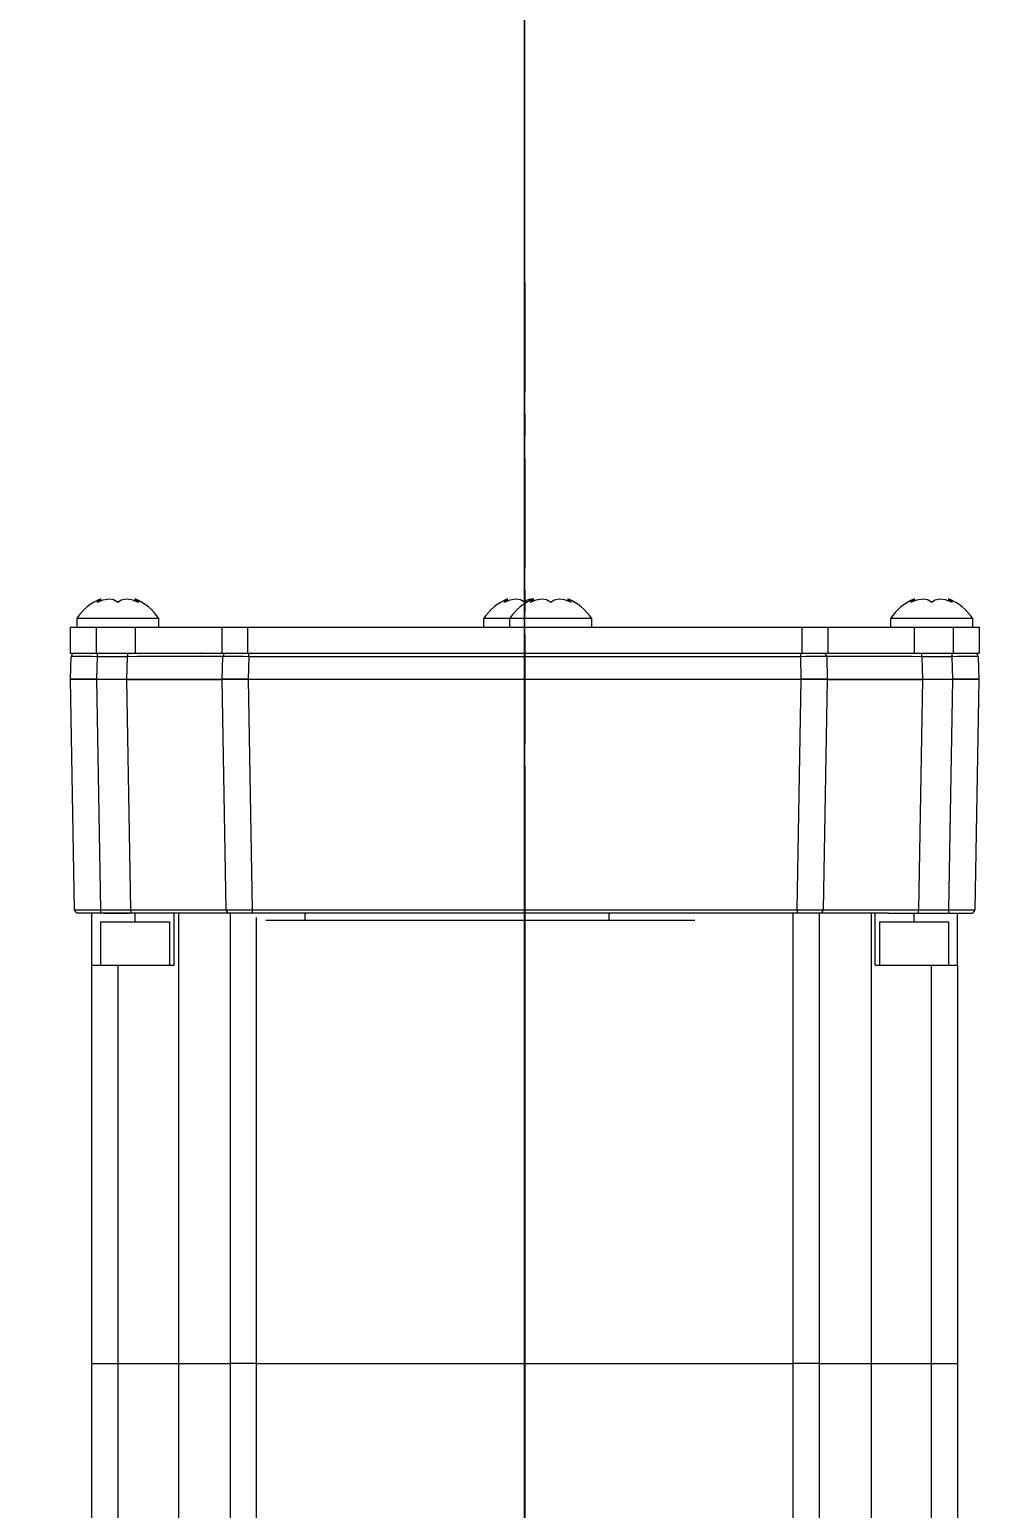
# Model space of a CAD drawing. Header units: millimetres. Extents: x 20 to 768, y 29 to 540.
# Drawn here: x 181.28 to 192.26, y 368.08 to 385.15 of the extents above; entities that cross this region are included whole.
import ezdxf

# ---------------------------------------------------------------- set-up
doc = ezdxf.new("R2010")
doc.units = ezdxf.units.MM
doc.linetypes.add('CENTERX2', pattern=[20.32, 12.7, -2.54, 2.54, -2.54])
doc.styles.add('SLDTEXTSTYLE0', font='TXT', dxfattribs={"width": 0.605})
doc.dimstyles.new('SLDDIMSTYLE0', dxfattribs={"dimtxt": 3.5, "dimasz": 3.5, "dimexe": 0, "dimexo": 0.0625, "dimgap": 0.875, "dimtad": 1, "dimtoh": 1, "dimlfac": 10, "dimrnd": 1e-09, "dimzin": 12, "dimdsep": 46, "dimtxsty": 'SLDTEXTSTYLE0', "dimsah": 1, "dimcen": 0.09, "dimadec": 0, "dimazin": 0, "dimtfac": 1, "dimtdec": 3, "dimtofl": 0, "dimtmove": 0, "dimatfit": 3, "dimfxl": 1, "dimfrac": 2, "dimtolj": 1, "dimtzin": 12, "dimarcsym": 0})

# ---------------------------------------------------------------- blocks, each defined once
blk = doc.blocks.new('*D8')
at = {"color": 7, "linetype": 'Continuous', "lineweight": 0, "transparency": 16777216}
for p, q in [((337.003, 378.502), (337.003, 236.735)), ((187.003, 330.847), (187.003, 236.735)), ((337.003, 238.235), (187.003, 238.235))]:
    blk.add_line(p, q, dxfattribs=at)
for points in [[(187.003, 238.235), (190.503, 237.697), (190.503, 238.774)], [(337.003, 238.235), (333.503, 238.774), (333.503, 237.697)]]:
    blk.add_solid(points, dxfattribs=at)
at = {"color": 7, "linetype": 'Continuous', "lineweight": 0, "transparency": 16777216, "insert": (256.665, 242.747), "char_height": 3.5, "attachment_point": 1, "style": 'SLDTEXTSTYLE0'}
blk.add_mtext('1500', dxfattribs=at)
blk = doc.blocks.new('*D10')
at = {"color": 7, "linetype": 'Continuous', "lineweight": 0, "transparency": 16777216}
for p, q in [((236.441, 378.502), (236.441, 244.462)), ((187.001, 333.206), (187.001, 244.462)), ((236.441, 245.962), (187.001, 245.962))]:
    blk.add_line(p, q, dxfattribs=at)
for centre, start, end in [((209.48, 248.642), 153.4349, 206.5651), ((213.962, 248.642), 333.4349, 26.5651)]:
    blk.add_arc(centre, 5.992, start, end, dxfattribs=at)
for points in [[(187.001, 245.962), (190.501, 245.424), (190.501, 246.501)], [(236.441, 245.962), (232.941, 246.501), (232.941, 245.424)]]:
    blk.add_solid(points, dxfattribs=at)
at = {"color": 7, "linetype": 'Continuous', "lineweight": 0, "transparency": 16777216, "insert": (205.708, 250.474), "char_height": 3.5, "attachment_point": 1, "style": 'SLDTEXTSTYLE0'}
blk.add_mtext('494.4', dxfattribs=at)
blk = doc.blocks.new('*D12')
at = {"color": 7, "linetype": 'Continuous', "lineweight": 0, "transparency": 16777216}
for p, q in [((203.003, 368.991), (203.003, 291.474)), ((187.001, 333.206), (187.001, 291.474)), ((203.003, 292.974), (187.001, 292.974))]:
    blk.add_line(p, q, dxfattribs=at)
for points in [[(187.001, 292.974), (190.501, 292.436), (190.501, 293.513)], [(203.003, 292.974), (199.503, 293.513), (199.503, 292.436)]]:
    blk.add_solid(points, dxfattribs=at)
at = {"color": 7, "linetype": 'Continuous', "lineweight": 0, "transparency": 16777216, "insert": (190.993, 297.486), "char_height": 3.5, "attachment_point": 1, "style": 'SLDTEXTSTYLE0'}
blk.add_mtext('160', dxfattribs=at)

msp = doc.modelspace()

# ---------------------------------------------------------------- linework, layer by layer
at = {"color": 7, "linetype": 'Continuous', "lineweight": 0}
for p, q in [((187.001279, 333.205902), (187.001279, 466.742915)), ((187.001279, 466.742915), (187.002615, 330.445315)), ((187.002615, 330.445315), (187.001279, 466.742915))]:
    msp.add_line(p, q, dxfattribs=at)
at = {"color": 7, "linetype": 'CENTERX2', "lineweight": 0, "ltscale": 0.1}
msp.add_line((187.002615, 382.235932), (187.002615, 330.847306), dxfattribs=at)
at = {"color": 7, "linetype": 'Continuous', "lineweight": 15}
for p, q in [((182.105667, 378.557456), (182.105667, 378.579024)), ((182.499564, 378.579024), (182.499564, 378.558105)), ((186.805667, 378.557456), (186.805667, 378.579024)), ((187.105667, 378.557456), (187.105667, 378.579024)), ((187.499564, 378.579024), (187.499564, 378.558105)), ((191.505667, 378.557456), (191.505667, 378.579024)), ((191.899564, 378.579024), (191.899564, 378.558105)), ((181.752616, 378.251651), (181.752616, 377.951652)), ((181.752616, 378.251651), (182.052616, 378.251651)), ((181.827615, 378.351653), (181.827615, 378.251651)), ((182.777615, 378.351653), (181.827615, 378.351653)), ((182.052616, 378.251651), (182.052616, 377.951652)), ((182.052616, 378.251651), (182.502615, 378.251651)), ((182.502615, 378.251651), (182.502615, 377.951652)), ((182.502615, 378.251651), (183.502615, 378.251651)), ((182.777615, 378.251651), (182.777615, 378.351653)), ((183.502615, 378.251651), (183.502615, 377.951652)), ((183.502615, 378.251651), (183.802615, 378.251651)), ((183.802615, 378.251651), (183.802615, 377.951652)), ((183.802615, 378.251651), (190.202616, 378.251651)), ((186.527615, 378.351653), (186.527615, 378.251651)), ((186.827615, 378.351653), (186.527615, 378.351653)), ((186.827615, 378.351653), (186.827615, 378.251651)), ((187.777615, 378.351653), (186.827615, 378.351653)), ((187.777615, 378.251651), (187.777615, 378.351653)), ((190.202616, 378.251651), (190.202616, 377.951652)), ((190.202616, 378.251651), (190.502615, 378.251651)), ((190.502615, 378.251651), (190.502615, 377.951652)), ((190.502615, 378.251651), (191.502616, 378.251651)), ((191.227615, 378.351653), (191.227615, 378.251651)), ((192.177616, 378.351653), (191.227615, 378.351653)), ((191.502616, 378.251651), (191.502616, 377.951652)), ((191.502616, 378.251651), (191.952615, 378.251651)), ((191.952615, 378.251651), (191.952615, 377.951652)), ((191.952615, 378.251651), (192.252615, 378.251651)), ((192.177616, 378.251651), (192.177616, 378.351653)), ((192.252615, 378.251651), (192.252615, 377.951652)), ((181.752616, 377.951652), (182.052616, 377.951652)), ((181.757881, 377.652744), (181.764688, 377.9127)), ((182.052616, 377.951652), (182.502615, 377.951652)), ((182.064585, 377.9127), (182.057778, 377.652744)), ((182.064585, 377.951652), (182.064585, 377.9127)), ((182.415065, 377.9127), (182.064585, 377.9127)), ((182.408257, 377.652744), (182.415065, 377.9127)), ((182.415065, 377.951652), (182.415065, 377.9127)), ((182.502615, 377.951652), (183.502615, 377.951652)), ((183.268569, 377.951652), (183.262011, 377.951652)), ((183.502615, 377.951652), (183.802615, 377.951652)), ((183.50788, 377.652744), (183.514688, 377.9127)), ((183.802615, 377.951652), (190.202616, 377.951652)), ((183.814585, 377.9127), (183.807778, 377.652744)), ((183.814585, 377.9127), (183.814585, 377.951652)), ((190.190646, 377.9127), (183.814585, 377.9127)), ((190.190646, 377.9127), (190.190646, 377.951652)), ((190.197453, 377.652744), (190.190646, 377.9127)), ((190.202616, 377.951652), (190.502615, 377.951652)), ((190.490543, 377.9127), (190.497351, 377.652744)), ((190.502615, 377.951652), (191.502616, 377.951652)), ((191.502616, 377.951652), (191.952615, 377.951652)), ((191.590166, 377.9127), (191.590166, 377.951652)), ((191.590166, 377.9127), (191.596974, 377.652744)), ((191.940646, 377.9127), (191.590166, 377.9127)), ((191.940646, 377.9127), (191.940646, 377.951652)), ((191.947453, 377.652744), (191.940646, 377.9127)), ((191.952615, 377.951652), (192.252615, 377.951652)), ((192.240543, 377.9127), (192.24735, 377.652744)), ((181.804295, 374.990955), (181.757871, 377.650562)), ((181.757871, 377.650561), (181.757871, 377.650561)), ((182.057825, 377.650562), (182.057825, 377.652744)), ((182.057825, 377.652744), (182.408039, 377.652744)), ((182.408039, 377.650562), (182.057825, 377.650562)), ((182.057825, 377.650562), (182.104249, 374.990955)), ((182.408039, 377.650562), (182.408039, 377.652744)), ((182.454462, 374.990955), (182.408039, 377.650562)), ((183.554295, 374.990955), (183.507871, 377.650562)), ((183.507871, 377.650561), (183.507871, 377.650561)), ((183.807826, 377.650562), (183.807826, 377.652744)), ((183.807826, 377.652744), (190.197405, 377.652744)), ((190.197405, 377.650562), (183.807826, 377.650562)), ((183.807826, 377.650562), (183.854249, 374.990955)), ((190.150982, 374.990955), (190.197405, 377.650562)), ((190.197405, 377.650562), (190.197405, 377.652744)), ((190.49736, 377.650562), (190.450936, 374.990955)), ((190.49736, 377.650561), (190.49736, 377.650561)), ((191.597192, 377.650562), (191.550769, 374.990955)), ((191.597192, 377.652744), (191.597192, 377.650562)), ((191.597192, 377.652744), (191.947406, 377.652744)), ((191.947406, 377.650562), (191.597192, 377.650562)), ((191.900982, 374.990955), (191.947406, 377.650562)), ((191.947406, 377.652744), (191.947406, 377.650562)), ((192.24736, 377.650562), (192.200936, 374.990955)), ((182.104249, 374.990955), (182.454462, 374.990955)), ((182.104249, 374.990955), (182.104249, 374.952653)), ((182.454462, 374.990955), (182.454462, 374.952653)), ((183.854249, 374.990955), (190.150982, 374.990955)), ((183.854249, 374.990955), (183.854249, 374.951652)), ((190.150982, 374.990955), (190.150982, 374.951652)), ((191.550769, 374.952653), (191.550769, 374.990955)), ((191.550769, 374.990955), (191.900982, 374.990955)), ((191.900982, 374.952653), (191.900982, 374.990955)), ((182.104249, 374.952653), (181.835401, 374.952653)), ((182.002615, 374.351651), (182.002615, 374.951652)), ((182.102616, 374.851653), (182.102616, 374.351651)), ((182.102616, 374.851653), (182.902615, 374.851653)), ((182.454462, 374.952653), (182.104249, 374.952653)), ((182.139775, 374.951652), (182.438148, 374.951652)), ((182.80007, 374.952653), (182.454462, 374.952653)), ((182.800681, 374.951652), (182.80007, 374.952653)), ((183.594289, 374.951652), (182.800681, 374.951652)), ((182.902615, 374.351651), (182.902615, 374.851653)), ((182.952615, 374.351651), (182.952615, 374.951652)), ((183.002616, 374.951652), (183.002616, 369.751653)), ((183.854249, 374.951652), (183.594289, 374.951652)), ((183.602615, 369.751653), (183.602615, 374.951652)), ((190.150982, 374.951652), (183.854249, 374.951652)), ((184.012706, 374.871653), (184.464834, 374.871653)), ((184.464834, 374.871653), (187.975959, 374.871653)), ((187.975959, 374.871653), (188.968712, 374.871653)), ((190.102615, 369.751653), (190.102615, 374.951652)), ((190.410942, 374.951652), (190.150982, 374.951652)), ((190.402616, 374.951652), (190.402616, 369.751653)), ((191.20455, 374.951652), (190.410942, 374.951652)), ((191.002615, 374.951652), (191.002615, 369.751653)), ((191.052615, 374.351651), (191.052615, 374.951652)), ((191.102616, 374.851653), (191.102616, 374.351651)), ((191.102616, 374.851653), (191.902615, 374.851653)), ((191.205161, 374.952653), (191.20455, 374.951652)), ((191.205161, 374.952653), (191.550769, 374.952653)), ((191.550769, 374.952653), (191.900982, 374.952653)), ((191.564094, 374.951652), (191.862774, 374.951652)), ((191.900982, 374.952653), (192.16983, 374.952653)), ((191.902615, 374.351651), (191.902615, 374.851653)), ((192.002616, 374.351651), (192.002616, 374.951652)), ((182.002615, 369.751653), (182.002615, 374.351651)), ((182.002615, 374.351651), (182.302616, 374.351651)), ((182.302616, 374.351651), (182.302616, 369.751653)), ((182.302616, 374.351651), (182.952615, 374.351651)), ((191.052615, 374.351651), (191.702615, 374.351651)), ((191.702615, 369.751653), (191.702615, 374.351651)), ((191.702615, 374.351651), (192.002616, 374.351651)), ((192.002616, 374.351651), (192.002616, 369.751653)), ((182.002615, 360.101652), (182.002615, 369.751653)), ((182.002615, 369.751653), (182.302616, 369.751653)), ((182.302616, 369.751653), (183.002616, 369.751653)), ((183.002616, 369.751653), (183.602615, 369.751653)), ((183.602615, 360.101652), (183.602615, 369.751653)), ((183.902616, 369.751653), (183.602615, 369.751653)), ((183.902616, 369.751653), (190.102615, 369.751653)), ((190.402616, 369.751653), (190.102615, 369.751653)), ((190.402616, 369.751653), (190.402616, 364.488036)), ((190.402616, 369.751653), (191.002615, 369.751653)), ((191.002615, 369.751653), (191.702615, 369.751653)), ((191.702615, 369.751653), (192.002616, 369.751653)), ((192.002616, 369.751653), (192.002616, 367.253131))]:
    msp.add_line(p, q, dxfattribs=at)
at = {"color": 8, "linetype": 'Continuous', "lineweight": 15}
for p, q in [((181.760006, 377.650589), (181.757871, 377.650562)), ((192.24736, 377.650562), (192.245225, 377.650589)), ((182.502615, 374.851653), (182.502615, 374.951652)), ((183.902616, 374.899304), (183.902616, 369.751653)), ((184.464834, 374.951652), (184.464834, 374.871653)), ((187.975959, 374.951652), (187.975959, 374.871653)), ((191.502616, 374.851653), (191.502616, 374.951652)), ((182.302616, 369.751653), (182.302616, 360.101652)), ((183.002616, 369.751653), (183.002616, 360.101652)), ((183.902616, 369.751653), (183.902616, 360.101652)), ((190.102615, 363.96842), (190.102615, 369.751653)), ((191.002615, 369.751653), (191.002615, 365.527266)), ((191.702615, 366.739544), (191.702615, 369.751653))]:
    msp.add_line(p, q, dxfattribs=at)
at = {"color": 7, "linetype": 'Continuous', "lineweight": 15, "flags": 128}
for points in [[(182.105651, 378.579068), (182.105667, 378.579083), (182.09763, 378.571755), (182.075643, 378.551483), (182.064459, 378.540993)], [(182.064459, 378.540993), (182.133631, 378.568629), (182.203684, 378.579083), (182.25458, 378.571755), (182.292004, 378.551483), (182.302616, 378.540993)], [(182.302616, 378.540993), (182.342032, 378.568629), (182.400631, 378.579083), (182.459564, 378.571755), (182.518976, 378.551483), (182.540772, 378.540993)], [(182.540772, 378.540993), (182.511019, 378.568626), (182.499564, 378.579083), (182.499675, 378.578982)], [(186.805651, 378.579068), (186.805667, 378.579083), (186.797631, 378.571755), (186.775643, 378.551483), (186.764458, 378.540993)], [(186.764458, 378.540993), (186.833631, 378.568629), (186.903684, 378.579083), (186.95458, 378.571755), (186.992004, 378.551483), (187.002615, 378.540993)], [(187.105651, 378.579068), (187.105667, 378.579083), (187.097631, 378.571755), (187.075643, 378.551483), (187.064458, 378.540993)], [(187.064458, 378.540993), (187.133631, 378.568629), (187.203684, 378.579083), (187.25458, 378.571755), (187.292004, 378.551483), (187.302615, 378.540993)], [(187.302615, 378.540993), (187.342032, 378.568629), (187.400632, 378.579083), (187.459564, 378.571755), (187.518976, 378.551483), (187.540772, 378.540993)], [(187.540772, 378.540993), (187.511019, 378.568626), (187.499564, 378.579083), (187.499675, 378.578982)], [(191.505651, 378.579068), (191.505667, 378.579083), (191.49763, 378.571755), (191.475643, 378.551483), (191.464459, 378.540993)], [(191.464459, 378.540993), (191.533631, 378.568629), (191.603684, 378.579083), (191.65458, 378.571755), (191.692004, 378.551483), (191.702615, 378.540993)], [(191.702615, 378.540993), (191.742032, 378.568629), (191.800631, 378.579083), (191.859564, 378.571755), (191.918976, 378.551483), (191.940772, 378.540993)], [(191.940772, 378.540993), (191.911019, 378.568626), (191.899564, 378.579083), (191.899675, 378.578982)], [(183.807768, 377.650562), (183.807769, 377.650833), (183.807771, 377.651107), (183.807772, 377.651379), (183.807773, 377.651653), (183.807774, 377.651924), (183.807775, 377.652198), (183.807777, 377.652469), (183.807778, 377.652744)], [(190.197463, 377.650562), (190.197462, 377.650833), (190.19746, 377.651107), (190.197459, 377.651379), (190.197458, 377.651653), (190.197457, 377.651924), (190.197456, 377.652198), (190.197454, 377.652469), (190.197453, 377.652744)]]:
    msp.add_lwpolyline(points, dxfattribs=at)
at = {"color": 7, "linetype": 'CENTERX2', "lineweight": 0}
for centre, radius, start, end in [((203.002615, 378.501652), 134, 299.41474731, 180), ((203.002615, 378.501652), 130.743499, 314.29658528, 194.29658528), ((143.997116, 378.501652), 74.9945, 25.50539372, 205.5), ((232.505365, 327.40139), 75.00275, 145.5, 325.5)]:
    msp.add_arc(centre, radius, start, end, dxfattribs=at)
at = {"color": 7, "linetype": 'Continuous', "lineweight": 0}
msp.add_arc((203.002615, 378.501652), 33.438664, 194.9355699, 74.9541752, dxfattribs=at)
at = {"color": 7, "linetype": 'Continuous', "lineweight": 15}
for centre, radius, start, end in [((182.329099, 378.022237), 0.6, 111.8927295, 146.699823), ((182.276132, 378.022237), 0.6, 33.300177, 68.1527185), ((187.029099, 378.022237), 0.6, 111.8927295, 146.699823), ((187.329099, 378.022237), 0.6, 111.8927295, 146.699823), ((187.090509, 378.45969), 0.119731, 82.7268065, 137.2306629), ((187.276132, 378.022237), 0.6, 33.300177, 68.1527185), ((191.729099, 378.022237), 0.6, 111.8927295, 146.699823), ((191.676132, 378.022237), 0.6, 33.300177, 68.1527185), ((181.804674, 377.911652), 0.04, 90, 178.5), ((183.554674, 377.911652), 0.04, 90, 178.5), ((190.450557, 377.911652), 0.04, 1.5, 90), ((192.200557, 377.911652), 0.04, 1.5, 90), ((181.808482, 377.651428), 0.050619, 178.5108594, 180.98037), ((180.993168, 377.656198), 1.064616, 359.696695, 359.8141022), ((183.440559, 377.64725), 1.032316, 179.6951092, 179.8163554), ((183.558042, 377.651439), 0.050178, 178.5098093, 181.0009879), ((190.447189, 377.651439), 0.050178, 358.9990121, 1.4901907), ((190.564672, 377.64725), 1.032316, 0.1836446, 0.3048908), ((193.012063, 377.656198), 1.064616, 180.1858978, 180.303305), ((192.196749, 377.651428), 0.050619, 359.01963, 1.4891406), ((181.844289, 374.991652), 0.04, 181, 257.1614319), ((183.594289, 374.991652), 0.04, 181, 270), ((190.410942, 374.991652), 0.04, 270, 359), ((192.160942, 374.991652), 0.04, 282.8385681, 359)]:
    msp.add_arc(centre, radius, start, end, dxfattribs=at)
for centre, major_axis, ratio, start_param, end_param in [((182.064763, 377.911652), (0.300075, -0.001047), 0.003487268, 1.571402417, 3.141513511), ((182.414283, 377.911652), (1.100404, 0.001047), 0.000950863, 6.283159503, 7.853270597), ((183.814763, 377.911652), (0.300075, -0.001047), 0.003487268, 1.571402417, 3.141513511), ((190.190468, 377.911652), (0.300075, 0.001047), 0.003487268, 0.000079143, 1.570190237), ((191.590948, 377.911652), (1.100404, -0.001047), 0.000950863, 1.571507364, 3.141618458), ((191.940468, 377.911652), (0.300075, 0.001047), 0.003487268, 0.000079143, 1.570190237), ((182.057921, 377.650343), (0.30005, -0.000218), 0.000727525, 1.571304465, 3.141415559), ((182.057921, 377.650343), (0.30004, -0.0024), 0.007994744, 1.571336181, 3.141447275), ((181.957894, 383.380866), (-0.10016, 5.730303), 0.052345254, 3.140639621, 3.140829944), ((181.957894, 383.382175), (-0.100122, 5.729431), 0.043627687, 3.140639935, 3.140830258), ((182.867723, 351.297354), (-0.460561, 26.355381), 0.043627687, 6.282232588, 6.282422912), ((182.867723, 351.296045), (-0.460523, 26.354509), 0.041732212, 6.282232648, 6.282422971), ((182.407601, 377.656453), (1.10027, -0.005892), 0.005351984, 4.71300598, 6.283117074), ((182.407601, 377.656453), (1.10028, -0.00371), 0.003370391, 4.712997329, 6.283108423), ((183.807921, 377.650343), (0.30005, -0.000218), 0.000727525, 1.571304465, 3.141415559), ((183.807921, 377.650343), (0.30004, -0.0024), 0.007994744, 1.571336181, 3.141447275), ((183.707894, 383.380866), (-0.10016, 5.730303), 0.052345254, 3.140639621, 3.140829944), ((183.707894, 383.382175), (-0.100122, 5.729431), 0.043627687, 3.140639935, 3.140830258), ((190.297337, 383.382175), (0.100122, 5.729431), 0.043627687, 3.142355049, 3.142545372), ((190.297337, 383.380866), (0.10016, 5.730303), 0.052345254, 3.142355364, 3.142545687), ((190.19731, 377.650343), (0.30004, 0.0024), 0.007994744, 0.000145378, 1.570256472), ((190.19731, 377.650343), (0.30005, 0.000218), 0.000727525, 0.000177095, 1.570288189), ((191.59763, 377.656453), (1.10028, 0.00371), 0.003370391, 3.141669538, 4.711780632), ((191.59763, 377.656453), (1.10027, 0.005892), 0.005351984, 3.141660887, 4.711771981), ((191.137508, 351.297354), (0.460561, 26.355381), 0.043627687, 0.000762396, 0.000952719), ((191.137508, 351.296045), (0.460523, 26.354509), 0.041732212, 0.000762337, 0.00095266), ((192.047337, 383.382175), (0.100122, 5.729431), 0.043627687, 3.142355049, 3.142545372), ((192.047337, 383.380866), (0.10016, 5.730303), 0.052345254, 3.142355364, 3.142545687), ((191.94731, 377.650343), (0.30004, 0.0024), 0.007994744, 0.000145378, 1.570256472), ((191.94731, 377.650343), (0.30005, 0.000218), 0.000727525, 0.000177095, 1.570288189), ((182.104328, 374.991652), (0.300034, 0.000698), 0.002326101, 3.141627843, 4.712119583), ((182.454115, 374.991652), (1.10018, -0.000698), 0.000634329, 4.712705042, 6.283196782), ((183.854328, 374.991652), (0.300034, 0.000698), 0.002326101, 3.141627843, 4.712119583), ((190.150903, 374.991652), (0.300034, -0.000698), 0.002326101, 4.712658378, 6.283150118), ((191.551116, 374.991652), (1.10018, 0.000698), 0.000634329, 3.141581179, 4.712072919), ((191.900903, 374.991652), (0.300034, -0.000698), 0.002326101, 4.712658378, 6.283150118), ((206.60435, 392.150137), (14.925924, 25.452702), 0.000236556, 2.584159897, 3.141593454)]:
    msp.add_ellipse(centre, major_axis=major_axis, ratio=ratio, start_param=start_param, end_param=end_param, dxfattribs=at)

# ---------------------------------------------------------------- dimensions: what is measured, and where the dimension line sits
at = {"color": 7, "linetype": 'Continuous', "lineweight": 0}
for base, p1, text, picture, middle in [((187.001279, 245.96222), (236.441279, 378.501652), '(<>)', '*D10', (211.721279, 245.96222)), ((187.001279, 292.974263), (203.002615, 368.990827), '160', '*D12', (195.001947, 292.974263))]:
    dim = msp.add_linear_dim(base=base, p1=p1, p2=(187.001279, 333.205902), text=text, dimstyle='SLDDIMSTYLE0', dxfattribs=at)
    dim.commit()
    dim.dimension.update_dxf_attribs({"geometry": picture, "text_midpoint": middle, "dimtype": 160})
dim = msp.add_linear_dim(base=(187.002615, 238.235256), p1=(337.002615, 378.501652), p2=(187.002615, 330.847306), dimstyle='SLDDIMSTYLE0', dxfattribs=at)
dim.commit()
dim.dimension.update_dxf_attribs({"geometry": '*D8', "text_midpoint": (262.002615, 238.235256), "dimtype": 160})

doc.saveas('drawing.dxf')
